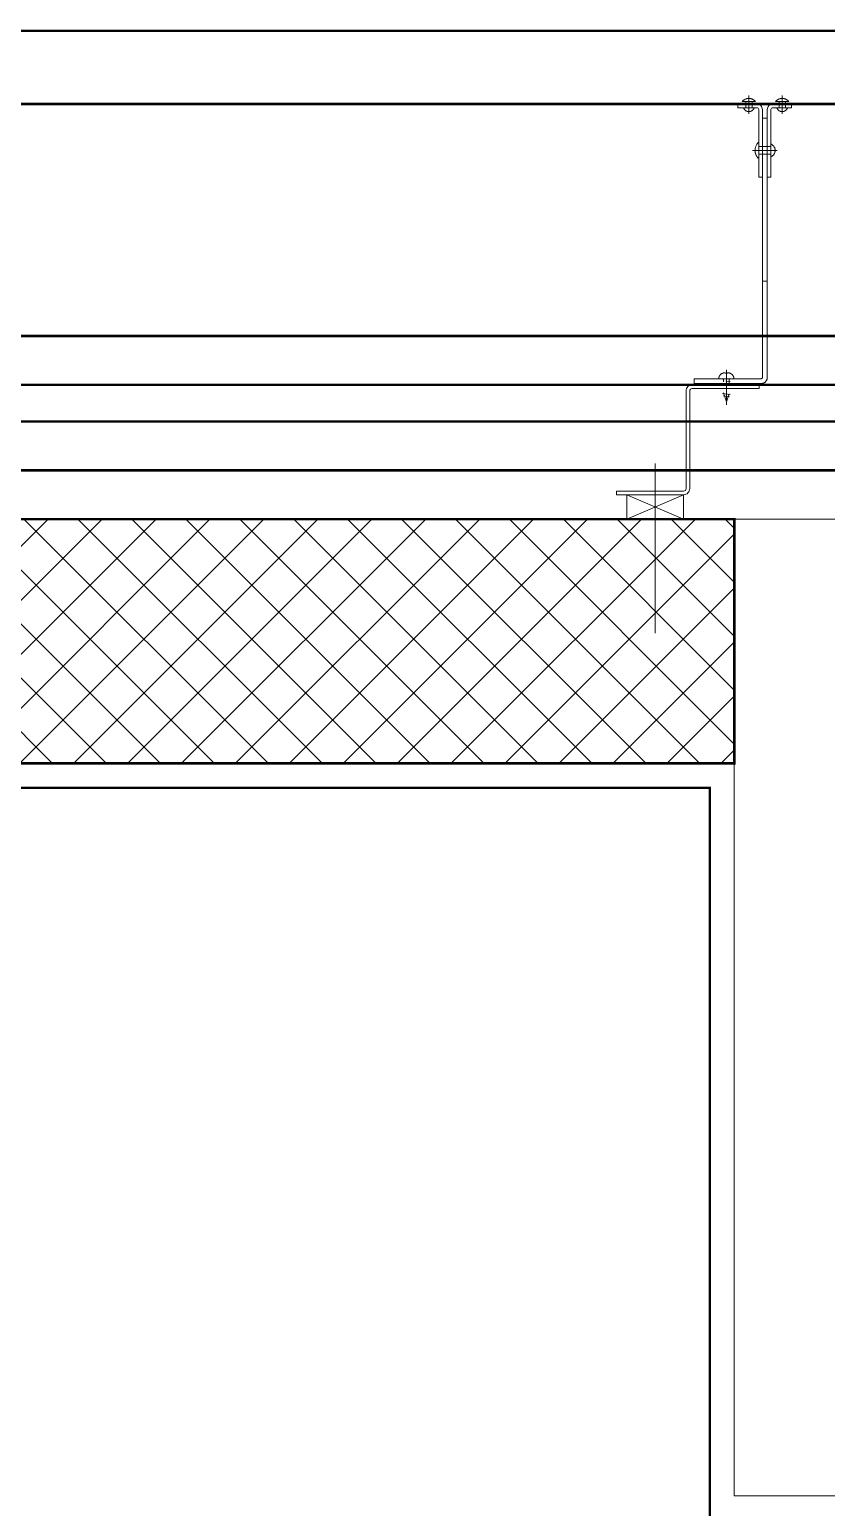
# Model space of a CAD drawing. Extents: x -1457 to 23780, y -2071 to 4205.
# Drawn here: x 9169.8 to 9235, y 2744.1 to 2865.1 of the extents above; entities that cross this region are included whole.
import ezdxf

# ---------------------------------------------------------------- set-up
doc = ezdxf.new("R2010")
doc.units = 0
doc.header["$MEASUREMENT"] = 0
doc.linetypes.add('HIDDEN', pattern=[0.375, 0.25, -0.125])
doc.layers.get('0').update_dxf_attribs({"color": 9, "lineweight": 9})
doc.layers.add('M-TEFRIS2-015', color=129, linetype='Continuous', lineweight=9)

# ---------------------------------------------------------------- blocks, each defined once
blk = doc.blocks.new('p-kolon_80x80')
blk.add_lwpolyline([(-40, -40), (40, -40), (40, 40), (-40, 40)], close=True)
blk = doc.blocks.new('p- alum kaplama profil')
at = {"lineweight": 13}
blk.add_lwpolyline([(7.12, 12.59), (7.12, 26.49)], dxfattribs=at)
at = {"lineweight": 5}
blk.add_lwpolyline([(9.44, 15.16), (4.79, 15.16), (4.79, 17.16), (9.44, 17.16)], close=True, dxfattribs=at)
for points in [[(4.79, 15.16), (9.44, 17.16)], [(9.44, 15.16), (4.79, 17.16)]]:
    blk.add_lwpolyline(points, dxfattribs=at)
at = {"lineweight": 18}
blk.add_lwpolyline([(4.09, 6.16), (-1.41, 6.16), (-1.41, 6.46), (4.09, 6.46, 0.414214), (4.29, 6.66), (4.29, 14.66, -0.414214), (4.79, 15.16), (10.29, 15.16), (10.29, 14.86), (4.79, 14.86, 0.414214), (4.59, 14.66), (4.59, 6.66, -0.414214)], format="xyb", close=True, dxfattribs=at)
blk.add_lwpolyline([(-2.06, 5.56), (-2.06, -2.34), (-2.06, -15.69), (-1.66, -15.69), (-1.66, -2.34), (-1.66, 5.56), (-1.66, 5.56), (-1.66, 5.57), (-1.66, 5.57), (-1.66, 5.58), (-1.66, 5.58), (-1.65, 5.59), (-1.65, 5.59), (-1.65, 5.59), (-1.65, 5.6), (-1.65, 5.6), (-1.64, 5.61), (-1.64, 5.61), (-1.64, 5.62), (-1.64, 5.62), (-1.63, 5.62), (-1.63, 5.63), (-1.63, 5.63), (-1.62, 5.63), (-1.62, 5.64), (-1.61, 5.64), (-1.61, 5.64), (-1.61, 5.64), (-1.6, 5.65), (-1.6, 5.65), (-1.59, 5.65), (-1.59, 5.65), (-1.58, 5.65), (-1.58, 5.65), (-1.57, 5.66), (-1.57, 5.66), (-1.56, 5.66), (-1.56, 5.66), (3.94, 5.66), (3.94, 6.06), (-1.56, 6.06), (-1.58, 6.06), (-1.61, 6.05), (-1.63, 6.05), (-1.66, 6.05), (-1.68, 6.04), (-1.7, 6.03), (-1.73, 6.03), (-1.75, 6.02), (-1.77, 6.01), (-1.79, 6), (-1.82, 5.99), (-1.84, 5.97), (-1.86, 5.96), (-1.88, 5.94), (-1.89, 5.93), (-1.91, 5.91), (-1.93, 5.89), (-1.95, 5.87), (-1.96, 5.85), (-1.97, 5.83), (-1.99, 5.81), (-2, 5.79), (-2.01, 5.77), (-2.02, 5.75), (-2.03, 5.72), (-2.04, 5.7), (-2.04, 5.68), (-2.05, 5.65), (-2.05, 5.63), (-2.06, 5.61), (-2.06, 5.58)], close=True)
blk.add_lwpolyline([(-1.66, -2.34), (-2.06, -2.34)])
for points in [[(-2.36, -10.84), (-2.36, -16.39), (-2.36, -16.39, -0.414214), (-2.51, -16.54), (-2.51, -16.54), (-4.06, -16.54), (-4.06, -16.84), (-2.51, -16.84), (-2.51, -16.84, 0.414214), (-2.06, -16.39), (-2.06, -10.84)], [(-1.36, -10.84), (-1.66, -10.84), (-1.66, -16.39, 0.414214), (-1.21, -16.84), (-1.21, -16.84), (0.34, -16.84), (0.34, -16.54), (-1.21, -16.54), (-1.21, -16.54, -0.414214), (-1.36, -16.39), (-1.36, -16.39)]]:
    blk.add_lwpolyline(points, format="xyb", close=True)
for points in [[(1.05, 6.91, -10), (1.29, 7.56, -10)], [(1.29, 4.93, -10), (1.29, 7.8, -10)], [(1.53, 6.82, -10), (1.29, 7.56, -10)], [(1.61, 6.87, -10), (0.98, 6.96, -10)], [(1.56, 7.05, -10), (1.02, 7.13, -10)], [(1.29, 6.16, -10), (1.29, 6.26, -10)], [(0.67, 5.66, -10), (1.91, 5.66, -10)], [(0.67, 5.66, -10), (0.67, 5.64, -10), (0.67, 5.62, -10), (0.67, 5.6, -10), (0.68, 5.58, -10), (0.68, 5.56, -10), (0.69, 5.54, -10), (0.69, 5.52, -10), (0.7, 5.5, -10), (0.7, 5.48, -10), (0.71, 5.46, -10), (0.72, 5.45, -10), (0.73, 5.43, -10), (0.74, 5.41, -10), (0.75, 5.4, -10), (0.76, 5.38, -10), (0.77, 5.36, -10), (0.79, 5.35, -10), (0.8, 5.33, -10), (0.81, 5.32, -10), (0.83, 5.31, -10), (0.84, 5.29, -10), (0.86, 5.28, -10), (0.87, 5.27, -10), (0.89, 5.26, -10), (0.91, 5.25, -10), (0.92, 5.24, -10), (0.94, 5.23, -10), (0.96, 5.22, -10), (0.98, 5.21, -10), (1, 5.21, -10), (1.02, 5.2, -10), (1.03, 5.2, -10)], [(0.96, 5.66, -10), (0.97, 5.66, -10), (0.97, 5.66, -10), (0.97, 5.66, -10), (0.98, 5.66, -10), (0.98, 5.66, -10), (0.99, 5.66, -10), (0.99, 5.66, -10), (1, 5.66, -10), (1, 5.67, -10), (1, 5.67, -10), (1.01, 5.67, -10), (1.01, 5.67, -10), (1.01, 5.67, -10), (1.02, 5.68, -10), (1.02, 5.68, -10), (1.02, 5.68, -10), (1.03, 5.69, -10), (1.03, 5.69, -10), (1.03, 5.69, -10), (1.04, 5.7, -10), (1.04, 5.7, -10), (1.04, 5.7, -10), (1.04, 5.71, -10), (1.04, 5.71, -10), (1.05, 5.72, -10), (1.05, 5.72, -10), (1.05, 5.72, -10), (1.05, 5.73, -10), (1.05, 5.73, -10), (1.05, 5.74, -10), (1.05, 5.74, -10), (1.05, 5.75, -10)], [(1.33, 5.85, -10), (0.98, 5.88, -10)], [(1.03, 5.2, -10), (1.04, 5.2, -10), (1.05, 5.19, -10), (1.05, 5.19, -10), (1.06, 5.19, -10), (1.06, 5.19, -10), (1.07, 5.19, -10), (1.07, 5.19, -10), (1.08, 5.19, -10), (1.08, 5.19, -10), (1.09, 5.19, -10), (1.09, 5.18, -10), (1.1, 5.18, -10), (1.1, 5.18, -10), (1.11, 5.18, -10), (1.11, 5.18, -10), (1.12, 5.18, -10), (1.12, 5.18, -10), (1.13, 5.18, -10), (1.13, 5.18, -10), (1.14, 5.18, -10), (1.15, 5.18, -10), (1.15, 5.18, -10), (1.16, 5.17, -10), (1.16, 5.17, -10), (1.17, 5.17, -10), (1.17, 5.17, -10), (1.18, 5.17, -10), (1.18, 5.17, -10), (1.19, 5.17, -10), (1.19, 5.17, -10), (1.2, 5.17, -10), (1.2, 5.17, -10)], [(1.05, 5.83, -10), (1.05, 6.01, -10)], [(1.05, 5.75, -10), (1.05, 5.83, -10)], [(1.2, 5.17, -10), (1.2, 5.2, -10)], [(1.38, 5.2, -10), (1.2, 5.2, -10)], [(1.38, 5.17, -10), (1.38, 5.2, -10)], [(1.38, 5.17, -10), (1.38, 5.17, -10), (1.39, 5.17, -10), (1.39, 5.17, -10), (1.4, 5.17, -10), (1.41, 5.17, -10), (1.41, 5.17, -10), (1.42, 5.17, -10), (1.42, 5.17, -10), (1.43, 5.17, -10), (1.43, 5.18, -10), (1.44, 5.18, -10), (1.44, 5.18, -10), (1.45, 5.18, -10), (1.45, 5.18, -10), (1.46, 5.18, -10), (1.46, 5.18, -10), (1.47, 5.18, -10), (1.47, 5.18, -10), (1.48, 5.18, -10), (1.48, 5.18, -10), (1.49, 5.18, -10), (1.5, 5.19, -10), (1.5, 5.19, -10), (1.51, 5.19, -10), (1.51, 5.19, -10), (1.52, 5.19, -10), (1.52, 5.19, -10), (1.53, 5.19, -10), (1.53, 5.19, -10), (1.54, 5.19, -10), (1.54, 5.2, -10), (1.55, 5.2, -10)], [(1.53, 5.75, -10), (1.53, 5.92, -10)], [(1.53, 5.75, -10), (1.53, 5.74, -10), (1.53, 5.74, -10), (1.53, 5.73, -10), (1.53, 5.73, -10), (1.53, 5.72, -10), (1.54, 5.72, -10), (1.54, 5.72, -10), (1.54, 5.71, -10), (1.54, 5.71, -10), (1.54, 5.7, -10), (1.54, 5.7, -10), (1.55, 5.7, -10), (1.55, 5.69, -10), (1.55, 5.69, -10), (1.55, 5.69, -10), (1.56, 5.68, -10), (1.56, 5.68, -10), (1.56, 5.68, -10), (1.57, 5.67, -10), (1.57, 5.67, -10), (1.58, 5.67, -10), (1.58, 5.67, -10), (1.58, 5.67, -10), (1.59, 5.66, -10), (1.59, 5.66, -10), (1.6, 5.66, -10), (1.6, 5.66, -10), (1.6, 5.66, -10), (1.61, 5.66, -10), (1.61, 5.66, -10), (1.62, 5.66, -10), (1.62, 5.66, -10)], [(1.55, 5.2, -10), (1.57, 5.2, -10), (1.59, 5.21, -10), (1.6, 5.21, -10), (1.62, 5.22, -10), (1.64, 5.23, -10), (1.66, 5.24, -10), (1.68, 5.25, -10), (1.69, 5.26, -10), (1.71, 5.27, -10), (1.73, 5.28, -10), (1.74, 5.29, -10), (1.76, 5.31, -10), (1.77, 5.32, -10), (1.78, 5.33, -10), (1.8, 5.35, -10), (1.81, 5.36, -10), (1.82, 5.38, -10), (1.83, 5.4, -10), (1.84, 5.41, -10), (1.85, 5.43, -10), (1.86, 5.45, -10), (1.87, 5.46, -10), (1.88, 5.48, -10), (1.89, 5.5, -10), (1.89, 5.52, -10), (1.9, 5.54, -10), (1.9, 5.56, -10), (1.9, 5.58, -10), (1.91, 5.6, -10), (1.91, 5.62, -10), (1.91, 5.64, -10), (1.91, 5.66, -10)], [(-2.86, -13.04, 0), (-0.86, -13.04, 0)], [(-2.36, -12.52, 0), (-2.4, -12.53, 0), (-2.43, -12.56, 0), (-2.47, -12.58, 0), (-2.5, -12.6, 0), (-2.53, -12.63, 0), (-2.56, -12.66, 0), (-2.59, -12.69, 0), (-2.61, -12.73, 0), (-2.63, -12.76, 0), (-2.65, -12.8, 0), (-2.67, -12.84, 0), (-2.68, -12.88, 0), (-2.69, -12.92, 0), (-2.7, -12.96, 0), (-2.71, -13, 0), (-2.71, -13.04, 0), (-2.71, -13.08, 0), (-2.7, -13.13, 0), (-2.69, -13.17, 0), (-2.68, -13.21, 0), (-2.67, -13.25, 0), (-2.65, -13.28, 0), (-2.63, -13.32, 0), (-2.61, -13.36, 0), (-2.59, -13.39, 0), (-2.56, -13.42, 0), (-2.53, -13.45, 0), (-2.5, -13.48, 0), (-2.47, -13.51, 0), (-2.43, -13.53, 0), (-2.4, -13.55, 0), (-2.36, -13.57, 0)], [(-2.36, -13.04, 0), (-2.36, -12.52, 0)], [(-2.36, -13.04, 0), (-2.36, -12.73, 0)], [(-2.36, -12.73, 0), (-2.36, -13.04, 0)], [(-1.36, -12.73, 0), (-2.36, -12.73, 0)], [(-2.36, -13.04, 0), (-2.36, -13.36, 0)], [(-2.36, -13.04, 0), (-2.36, -13.57, 0)], [(-2.36, -13.36, 0), (-2.36, -13.04, 0)], [(-1.36, -13.04, 0), (-1.36, -12.37, 0)], [(-1.36, -13.72, 0), (-1.32, -13.68, 0), (-1.29, -13.65, 0), (-1.26, -13.61, 0), (-1.23, -13.58, 0), (-1.2, -13.54, 0), (-1.18, -13.5, 0), (-1.16, -13.45, 0), (-1.14, -13.41, 0), (-1.12, -13.37, 0), (-1.1, -13.32, 0), (-1.09, -13.28, 0), (-1.08, -13.23, 0), (-1.07, -13.18, 0), (-1.06, -13.14, 0), (-1.06, -13.09, 0), (-1.06, -13.04, 0), (-1.06, -12.99, 0), (-1.06, -12.95, 0), (-1.07, -12.9, 0), (-1.08, -12.85, 0), (-1.09, -12.81, 0), (-1.1, -12.76, 0), (-1.12, -12.72, 0), (-1.14, -12.67, 0), (-1.16, -12.63, 0), (-1.18, -12.59, 0), (-1.2, -12.55, 0), (-1.23, -12.51, 0), (-1.26, -12.47, 0), (-1.29, -12.43, 0), (-1.32, -12.4, 0), (-1.36, -12.37, 0)], [(-1.36, -13.04, 0), (-1.36, -13.72, 0)], [(-1.36, -13.36, 0), (-2.36, -13.36, 0)], [(-2.85, -16.54, 0), (-2.86, -16.51, 0), (-2.87, -16.47, 0), (-2.89, -16.44, 0), (-2.91, -16.41, 0), (-2.93, -16.38, 0), (-2.96, -16.35, 0), (-2.98, -16.33, 0), (-3.01, -16.31, 0), (-3.04, -16.29, 0), (-3.07, -16.27, 0), (-3.11, -16.25, 0), (-3.14, -16.24, 0), (-3.18, -16.23, 0), (-3.21, -16.22, 0), (-3.25, -16.22, 0), (-3.29, -16.22, 0), (-3.32, -16.22, 0), (-3.36, -16.22, 0), (-3.39, -16.23, 0), (-3.43, -16.24, 0), (-3.46, -16.25, 0), (-3.5, -16.27, 0), (-3.53, -16.29, 0), (-3.56, -16.31, 0), (-3.59, -16.33, 0), (-3.61, -16.35, 0), (-3.64, -16.38, 0), (-3.66, -16.41, 0), (-3.68, -16.44, 0), (-3.7, -16.47, 0), (-3.71, -16.51, 0), (-3.73, -16.54, 0)], [(-3.29, -16.54, 0), (-3.73, -16.54, 0)], [(-3.29, -16.54, 0), (-3.55, -16.54, 0)], [(-3.55, -16.54, 0), (-3.29, -16.54, 0)], [(-3.55, -17.04, 0), (-3.55, -16.54, 0)], [(-3.29, -17.54, 0), (-3.29, -16.04, 0)], [(-3.29, -16.54, 0), (-2.85, -16.54, 0)], [(-3.29, -16.54, 0), (-3.03, -16.54, 0)], [(-3.03, -16.54, 0), (-3.29, -16.54, 0)], [(-3.03, -17.04, 0), (-3.03, -16.54, 0)], [(-1, -16.54, 0), (-0.98, -16.51, 0), (-0.97, -16.47, 0), (-0.95, -16.44, 0), (-0.93, -16.41, 0), (-0.91, -16.38, 0), (-0.88, -16.35, 0), (-0.86, -16.33, 0), (-0.83, -16.31, 0), (-0.8, -16.29, 0), (-0.77, -16.27, 0), (-0.73, -16.25, 0), (-0.7, -16.24, 0), (-0.66, -16.23, 0), (-0.63, -16.22, 0), (-0.59, -16.22, 0), (-0.56, -16.22, 0), (-0.52, -16.22, 0), (-0.48, -16.22, 0), (-0.45, -16.23, 0), (-0.41, -16.24, 0), (-0.38, -16.25, 0), (-0.34, -16.27, 0), (-0.31, -16.29, 0), (-0.28, -16.31, 0), (-0.25, -16.33, 0), (-0.23, -16.35, 0), (-0.2, -16.38, 0), (-0.18, -16.41, 0), (-0.16, -16.44, 0), (-0.14, -16.47, 0), (-0.13, -16.51, 0), (-0.12, -16.54, 0)], [(-0.56, -16.54, 0), (-1, -16.54, 0)], [(-0.56, -16.54, 0), (-0.82, -16.54, 0)], [(-0.82, -16.54, 0), (-0.56, -16.54, 0)], [(-0.82, -17.04, 0), (-0.82, -16.54, 0)], [(-0.56, -17.54, 0), (-0.56, -16.04, 0)], [(-0.56, -16.54, 0), (-0.3, -16.54, 0)], [(-0.56, -16.54, 0), (-0.12, -16.54, 0)], [(-0.3, -16.54, 0), (-0.56, -16.54, 0)], [(-0.3, -17.04, 0), (-0.3, -16.54, 0)], [(-3.84, -17.04, 0), (-3.81, -17.07, 0), (-3.78, -17.1, 0), (-3.75, -17.12, 0), (-3.72, -17.15, 0), (-3.69, -17.17, 0), (-3.66, -17.19, 0), (-3.62, -17.21, 0), (-3.59, -17.23, 0), (-3.55, -17.24, 0), (-3.52, -17.26, 0), (-3.48, -17.27, 0), (-3.44, -17.28, 0), (-3.4, -17.28, 0), (-3.36, -17.29, 0), (-3.32, -17.29, 0), (-3.29, -17.29, 0), (-3.25, -17.29, 0), (-3.21, -17.29, 0), (-3.17, -17.28, 0), (-3.13, -17.28, 0), (-3.09, -17.27, 0), (-3.06, -17.26, 0), (-3.02, -17.24, 0), (-2.98, -17.23, 0), (-2.95, -17.21, 0), (-2.91, -17.19, 0), (-2.88, -17.17, 0), (-2.85, -17.15, 0), (-2.82, -17.12, 0), (-2.79, -17.1, 0), (-2.76, -17.07, 0), (-2.73, -17.04, 0)], [(-3.29, -17.04, 0), (-3.84, -17.04, 0)], [(-3.29, -17.04, 0), (-2.73, -17.04, 0)], [(-0.56, -17.04, 0), (-1.11, -17.04, 0)], [(0, -17.04, 0), (-0.03, -17.07, 0), (-0.06, -17.1, 0), (-0.09, -17.12, 0), (-0.12, -17.15, 0), (-0.15, -17.17, 0), (-0.18, -17.19, 0), (-0.22, -17.21, 0), (-0.25, -17.23, 0), (-0.29, -17.24, 0), (-0.33, -17.26, 0), (-0.36, -17.27, 0), (-0.4, -17.28, 0), (-0.44, -17.28, 0), (-0.48, -17.29, 0), (-0.52, -17.29, 0), (-0.56, -17.29, 0), (-0.59, -17.29, 0), (-0.63, -17.29, 0), (-0.67, -17.28, 0), (-0.71, -17.28, 0), (-0.75, -17.27, 0), (-0.79, -17.26, 0), (-0.82, -17.24, 0), (-0.86, -17.23, 0), (-0.89, -17.21, 0), (-0.93, -17.19, 0), (-0.96, -17.17, 0), (-0.99, -17.15, 0), (-1.02, -17.12, 0), (-1.05, -17.1, 0), (-1.08, -17.07, 0), (-1.11, -17.04, 0)], [(-0.56, -17.04, 0), (0, -17.04, 0)]]:
    blk.add_polyline3d(points)

msp = doc.modelspace()

# ---------------------------------------------------------------- hatches: boundary and pattern name
at = {"layer": 'M-TEFRIS2-015', "linetype": 'HIDDEN', "lineweight": 0}
h = msp.add_hatch(dxfattribs=at)
h.set_pattern_fill('ANSI37', color=256, scale=25, style=0)
h.paths.add_polyline_path([(9227.5, 2805), (9105, 2805), (9105, 2825), (9227.5, 2825)])

# ---------------------------------------------------------------- linework, layer by layer
for p, q in [((9225.5, 2803), (8609.5, 2803)), ((9225.5, 2363), (9225.5, 2803))]:
    msp.add_line(p, q, dxfattribs=at)
at = {"layer": 'M-TEFRIS2-015', "linetype": 'HIDDEN', "lineweight": 0, "const_width": 0.2}
for points in [[(7067.5, 861.68), (7067.5, 861.68), (7067.5, 2865), (10767.5, 2865), (10767.49, 1989.75)], [(7073.5, 861.68), (7073.5, 2859), (10761.5, 2859), (10761.5, 1989.75)], [(9105, 2840), (9355, 2840)], [(9098.19, 2836), (9361.45, 2836)], [(9355, 2825), (9355, 2833), (9105, 2833), (9105, 2825)], [(9105, 2829), (9355, 2829)], [(9103, 2819.3), (9103, 2803), (9225.5, 2803), (9225.5, 2743), (9309.5, 2743), (9309.5, 2803), (9357, 2803), (9357, 2819.3)]]:
    msp.add_lwpolyline(points, dxfattribs=at)
msp.add_lwpolyline([(9227.5, 2805), (9105, 2805), (9105, 2825), (9227.5, 2825)], close=True, dxfattribs=at)

# ---------------------------------------------------------------- block references
at = {"layer": 'M-TEFRIS2-015', "linetype": 'HIDDEN', "lineweight": 0, "rotation": 180}
msp.add_blockref('p- alum kaplama profil', (9228.14, 2842.16), dxfattribs=at)
at = {"layer": 'M-TEFRIS2-015', "linetype": 'HIDDEN', "lineweight": 0}
msp.add_blockref('p-kolon_80x80', (9267.5, 2785), dxfattribs=at)

doc.saveas('drawing.dxf')
